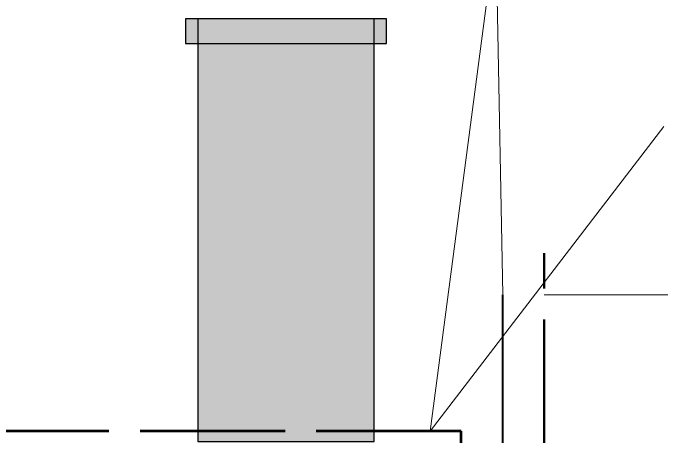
# Model space of a CAD drawing. Header units: millimetres. Extents: x 71 to 41929, y 71 to 131329.
# Drawn here: x 23157 to 25363, y 18995 to 20437 of the extents above; entities that cross this region are included whole.
import ezdxf

# ---------------------------------------------------------------- set-up
doc = ezdxf.new("R2010")
doc.units = ezdxf.units.MM
doc.linetypes.add('DASH_494_106', pattern=[599.722222, 493.888889, -105.833333])
for name, color, linetype in [('DIMENSIONS', 7, 'Continuous'), ('GEOFAB', 5, 'Continuous'), ('LEADERS', 7, 'Continuous'), ('MANHOLES', 7, 'Continuous')]:
    doc.layers.add(name, color=color, linetype=linetype)

msp = doc.modelspace()

# ---------------------------------------------------------------- linework, layer by layer
at = {"layer": 'DIMENSIONS', "lineweight": 18}
msp.add_line((24965.1, 19476.9), (25670.7, 19476.9), dxfattribs=at)
at = {"layer": 'GEOFAB', "color": 5, "linetype": 'DASH_494_106', "lineweight": 50}
msp.add_line((24965.1, 17099.4), (24965.1, 19618.1), dxfattribs=at)
at = {"layer": 'GEOFAB', "color": 6, "lineweight": 40}
msp.add_line((24824, 17240.6), (24824, 19476.9), dxfattribs=at)
at = {"layer": 'GEOFAB', "color": 5, "linetype": 'DASH_494_106', "lineweight": 53}
msp.add_lwpolyline([(21162.4, 17381.7), (24682.9, 17381.7), (24682.9, 19012.2), (21162.4, 19012.2)], close=True, dxfattribs=at)
at = {"layer": 'LEADERS', "lineweight": 18}
for p, q in [((24788.8, 21329), (24824, 19476.9)), ((24815.9, 20825.5), (24577.1, 19012.2)), ((25372.4, 20049.4), (24577.1, 19012.2))]:
    msp.add_line(p, q, dxfattribs=at)
at = {"layer": 'MANHOLES', "lineweight": 30}
for points in [[(23743.6, 20332.3), (24428.3, 20332.3), (24428.3, 20416.9), (23743.6, 20416.9)], [(23786, 18976.9), (24386, 18976.9), (24386, 20416.9), (23786, 20416.9)]]:
    msp.add_lwpolyline(points, close=True, dxfattribs=at)
at = {"layer": 'MANHOLES', "true_color": 0x737373}
msp.add_solid([(23743.6, 20332.3), (24428.3, 20332.3), (23743.6, 20416.9), (24428.3, 20416.9)], dxfattribs=at)
at = {"layer": 'MANHOLES', "true_color": 0xb8b8b8}
msp.add_solid([(23786, 18976.9), (24386, 18976.9), (23786, 20416.9), (24386, 20416.9)], dxfattribs=at)

doc.saveas('drawing.dxf')
